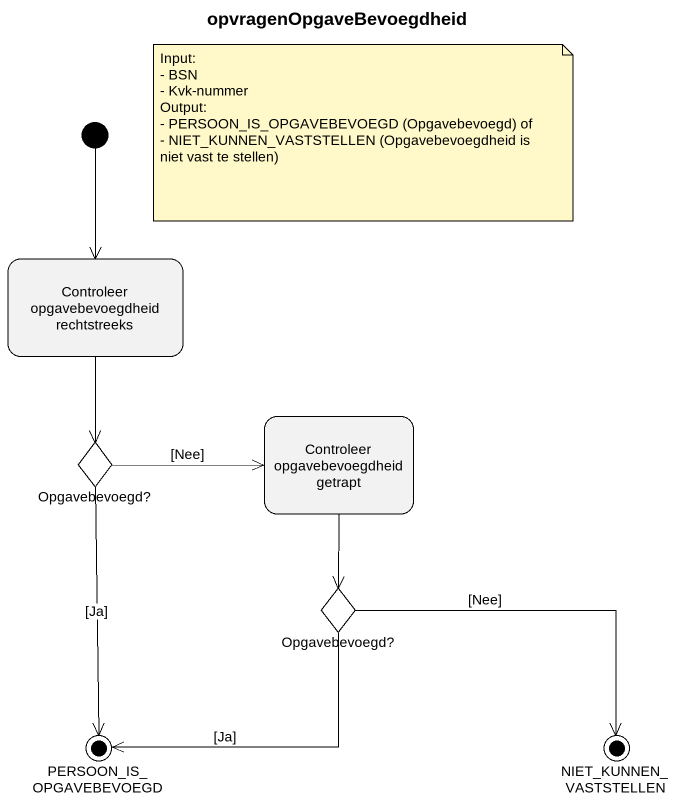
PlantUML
@startuml
title opvragenOpgaveBevoegdheid
hide empty description
state "Controleer opgavebevoegdheid rechtstreeks" as Controleer
state "Opgavebevoegd?" as Opgavebevoegd <<choice>>
state "Controleer opgavebevoegdheid getrapt" as Controleer_2
state "Opgavebevoegd?" as Opgavebevoegd_2 <<choice>>
state PERSOON_IS_OPGAVEBEVOEGD <<end>>
state NIET_KUNNEN_VASTSTELLEN <<end>>
[*] --> Controleer
Controleer --> Opgavebevoegd
Opgavebevoegd -right-> Controleer_2 : [Nee]
Opgavebevoegd --> PERSOON_IS_OPGAVEBEVOEGD : [Ja]
Controleer_2 --> Opgavebevoegd_2
Opgavebevoegd_2 -left-> PERSOON_IS_OPGAVEBEVOEGD : [Ja]
Opgavebevoegd_2 -right-> NIET_KUNNEN_VASTSTELLEN : [Nee]
note as N1
  Input:
  - BSN
  - Kvk-nummer
  Output:
  - PERSOON_IS_OPGAVEBEVOEGD (Opgavebevoegd) of
  - NIET_KUNNEN_VASTSTELLEN (Opgavebevoegdheid is niet vast te stellen)
end note
@enduml
